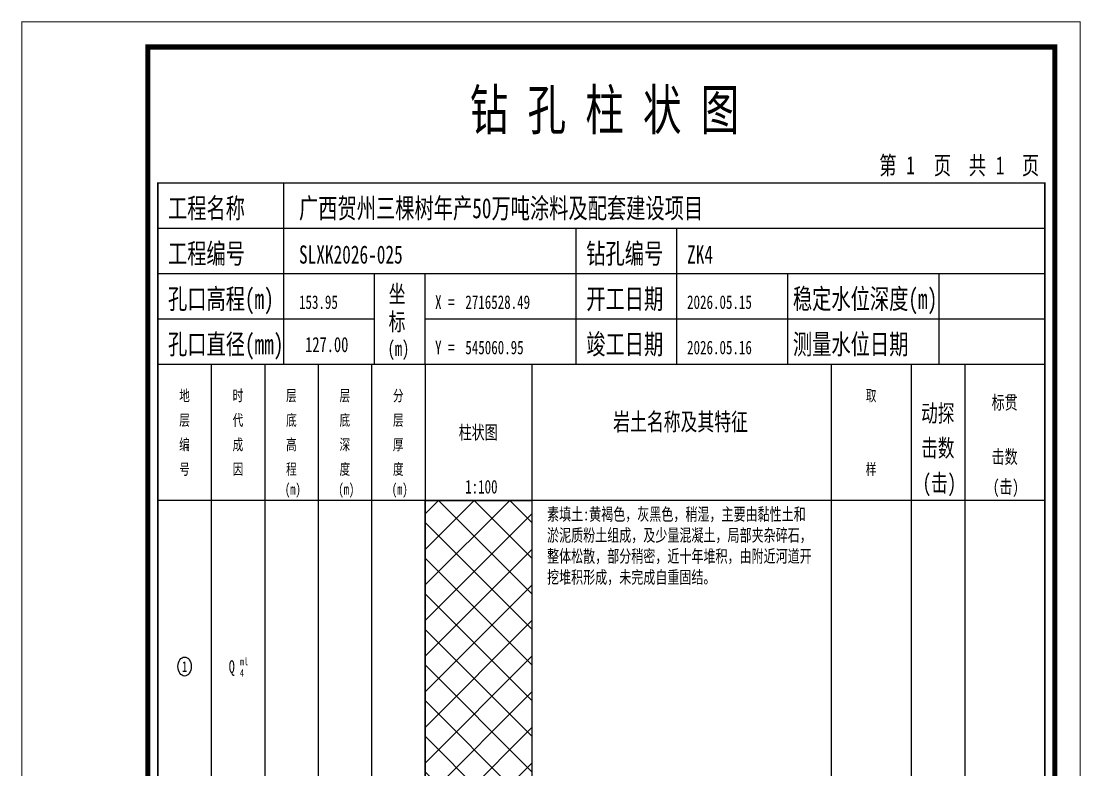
# Model space of a CAD drawing. Extents: x -27 to 2779, y -202 to 95.
# Drawn here: x 680.9 to 891.1, y -53.5 to 95.1 of the extents above; entities that cross this region are included whole.
import ezdxf
from ezdxf.enums import TextEntityAlignment as Align

# ---------------------------------------------------------------- set-up
doc = ezdxf.new("R2010")
doc.units = 0
doc.header["$MEASUREMENT"] = 0
doc.layers.add('ZZT_TC', color=7, linetype='Continuous')
doc.styles.add('BODYCONTENT', font='simfang.ttf', dxfattribs={"width": 0.7, "height": 2.5})
doc.styles.add('BODYTITLE', font='simfang.ttf', dxfattribs={"width": 0.7, "height": 3.5})
doc.styles.add('LZ_FONT', font='simfang.ttf', dxfattribs={"width": 0.7, "height": 8})
doc.styles.add('LZ_PMT_BZ', font='simfang.ttf', dxfattribs={"width": 0.7, "height": 3})

# ---------------------------------------------------------------- blocks, each defined once
blk = doc.blocks.new('block4', base_point=(27, 229))
for p, q in [((52, 229), (52, 265)), ((27, 256), (203, 256)), ((110, 229), (110, 256)), ((130, 229), (130, 256)), ((27, 247), (203, 247)), ((70, 229), (70, 247)), ((80, 229), (80, 247)), ((152, 229), (152, 247)), ((182, 229), (182, 247)), ((27, 238), (70, 238)), ((80, 238), (203, 238))]:
    blk.add_line(p, q)
for points, const_width in [([(0, 0), (210, 0), (210, 297), (0, 297)], 0.25), ([(25, 5), (205, 5), (205, 292), (25, 292)], 1), ([(27, 265), (203, 265), (203, 17), (27, 17)], 0.3)]:
    blk.add_lwpolyline(points, close=True, dxfattribs=dict(const_width=const_width))
at = {"const_width": 0.3}
blk.add_lwpolyline([(27, 229), (203, 229)], dxfattribs=at)
at = {"width": 0.7}
for s, height, style, p in [('钻 孔 柱 状 图', 8, 'LZ_FONT', (88.9, 275.54)), ('第', 3.6, 'LZ_FONT', (170.12, 266.7)), (' 1', 3.6, 'LZ_FONT', (173.78, 266.75)), ('页', 3.6, 'LZ_FONT', (180.96, 266.7)), ('共', 3.6, 'LZ_FONT', (187.88, 266.7)), (' 1', 3.6, 'LZ_FONT', (191.54, 266.7)), ('页', 3.6, 'LZ_FONT', (198.44, 266.7)), ('工程名称', 4, 'LZ_FONT', (29, 258)), ('广西贺州三棵树年产50万吨涂料及配套建设项目', 4, 'LZ_FONT', (55, 258)), ('工程编号', 4, 'LZ_FONT', (29, 249)), ('SLXK2026-025', 3.6, 'LZ_FONT', (55, 249)), ('钻孔编号', 4, 'LZ_FONT', (112, 249)), ('ZK4', 3.6, 'LZ_FONT', (132, 249)), ('孔口高程(m)', 4, 'LZ_FONT', (29, 240)), ('坐', 3.5, 'LZ_FONT', (72.79, 241.24)), ('开工日期', 4, 'LZ_FONT', (112, 240)), ('稳定水位深度(m)', 4, 'LZ_FONT', (153, 240)), ('153.95', 2.7, 'LZ_FONT', (55, 240)), ('X =', 2.7, 'LZ_FONT', (82, 240)), ('2716528.49', 2.7, 'LZ_FONT', (88, 240)), ('2026.05.15', 2.7, 'LZ_FONT', (132, 240)), ('标', 3.5, 'LZ_FONT', (72.79, 235.7)), ('孔口直径(mm)', 4, 'LZ_FONT', (29, 231)), ('竣工日期', 4, 'LZ_FONT', (112, 231)), ('测量水位日期', 4, 'LZ_FONT', (153, 231)), ('127.00', 3, 'LZ_PMT_BZ', (56.22, 231.43)), ('(m) ', 3, 'LZ_FONT', (72.59, 230.65)), ('Y =', 2.7, 'LZ_FONT', (82, 231)), ('545060.95', 2.7, 'LZ_FONT', (88, 231)), ('2026.05.16', 2.7, 'LZ_FONT', (132, 231))]:
    blk.add_text(s, height=height, dxfattribs=dict(at, style=style)).set_placement(p)

msp = doc.modelspace()

# ---------------------------------------------------------------- hatches: boundary and pattern name
at = {"layer": 'ZZT_TC'}
h = msp.add_hatch(dxfattribs=at)
h.set_pattern_fill('GKSTT', color=256, style=0)
h.set_pattern_definition([(45, (0, 0), (-3.535534, 3.535534), []), (135, (0, 0), (-3.535534, -3.535534), [])])
h.paths.add_polyline_path([(761.01, 0), (782.22, 0), (782.22, -66), (761.01, -66)], flags=0)

# ---------------------------------------------------------------- linework, layer by layer
for p, q in [((708, 27), (708, -185)), ((718.6, 27), (718.6, -185)), ((729.2, 27), (729.2, -185)), ((739.81, 27), (739.81, -185)), ((750.41, 27), (750.41, -185)), ((761.01, 27), (761.01, -185)), ((782.22, 27), (782.22, -185)), ((841.59, 27), (841.59, -185)), ((857.49, 27), (857.49, -185)), ((868.1, 27), (868.1, -185)), ((884, 27), (884, -185))]:
    msp.add_line(p, q, dxfattribs=at)
at = {"layer": 'ZZT_TC', "color": 7, "const_width": 0.3, "flags": 128}
msp.add_lwpolyline([(708, 27), (884, 27), (884, -185), (708, -185)], close=True, dxfattribs=at)
at = {"layer": 'ZZT_TC', "color": 7, "const_width": 0.3}
msp.add_lwpolyline([(708, 0), (884, 0)], dxfattribs=at)
at = {"layer": 'ZZT_TC'}
msp.add_lwpolyline([(761.01, 0), (782.22, 0), (782.22, -66), (761.01, -66)], close=True, dxfattribs=at)
at = {"layer": 'ZZT_TC', "color": 7}
msp.add_ellipse((713.3, -33), major_axis=(0, 1.89), ratio=0.7, dxfattribs=at)

# ---------------------------------------------------------------- block references
at = {"layer": 'ZZT_TC'}
msp.add_blockref('block4', (708, 27), dxfattribs=at)

# ---------------------------------------------------------------- texts
at = {"layer": 'ZZT_TC', "color": 7, "style": 'BODYTITLE', "width": 0.7}
for s, height, p in [('地', 2.21, (712.23, 19.03)), ('时', 2.21, (722.83, 19.03)), ('层', 2.21, (733.43, 19.03)), ('层', 2.21, (744.04, 19.03)), ('分', 2.21, (754.64, 19.03)), ('取', 2.21, (848.47, 19.03)), ('标贯', 2.7, (873.43, 17.28)), ('动探', 3.462, (859.44, 14.54)), ('层', 2.21, (712.23, 14.16)), ('代', 2.21, (722.83, 14.16)), ('底', 2.21, (733.43, 14.16)), ('底', 2.21, (744.04, 14.16)), ('层', 2.21, (754.64, 14.16)), ('岩土名称及其特征', 3.5, (798.34, 12.8)), ('柱状图', 2.7, (767.69, 11.34)), ('击数', 3.462, (859.44, 7.62)), ('编', 2.21, (712.23, 9.3)), ('成', 2.21, (722.83, 9.3)), ('高', 2.21, (733.43, 9.3)), ('深', 2.21, (744.04, 9.3)), ('厚', 2.21, (754.64, 9.3)), ('击数', 2.7, (873.43, 6.48)), ('号', 2.21, (712.23, 4.43)), ('因', 2.21, (722.83, 4.43)), ('程', 2.21, (733.43, 4.43)), ('度', 2.21, (744.04, 4.43)), ('度', 2.21, (754.64, 4.43)), ('样', 2.21, (848.47, 4.43)), ('(击)', 3.462, (859.76, 0.69)), ('(击)', 2.7, (873.68, 0.54)), ('(m)', 2.213, (733.2, 0.44)), ('(m)', 2.213, (743.81, 0.44)), ('(m)', 2.213, (754.41, 0.44)), ('1:100', 2.7, (768.97, 0.54))]:
    msp.add_text(s, height=height, dxfattribs=at).set_placement(p, align=Align.BOTTOM_LEFT)
at = {"layer": 'ZZT_TC', "color": 7, "style": 'BODYCONTENT', "width": 0.7}
for s, height, p in [('ml', 1.5, (724.28, -32.75)), ('1', 2.1, (712.79, -34.05)), ('Q', 2.5, (722.07, -34.25)), ('4', 1.5, (724.28, -35))]:
    msp.add_text(s, height=height, dxfattribs=at).set_placement(p)
at = {"layer": 'ZZT_TC', "color": 7, "insert": (785.22, -1.5), "char_height": 2.5, "width": 53.3735, "attachment_point": 1, "style": 'BODYCONTENT'}
msp.add_mtext('素填土:黄褐色，灰黑色，稍湿，主要由黏性土和淤泥质粉土组成，及少量混凝土，局部夹杂碎石，整体松散，部分稍密，近十年堆积，由附近河道开挖堆积形成，未完成自重固结。', dxfattribs=at)

doc.saveas('drawing.dxf')
